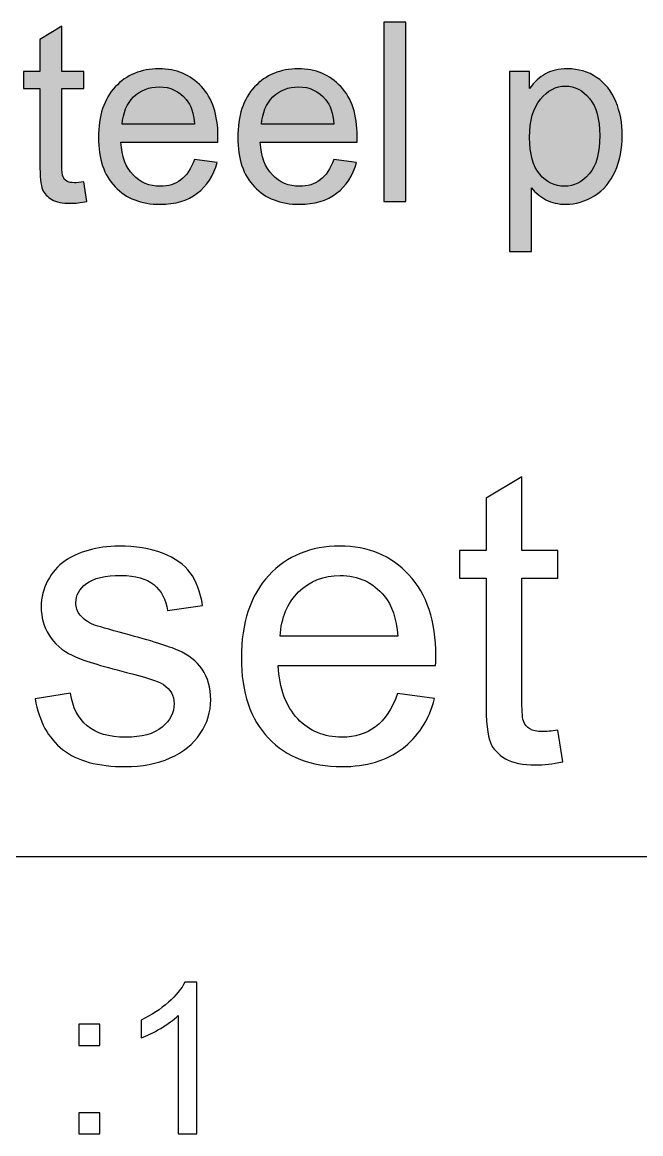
# Model space of a CAD drawing. Extents: x -3.7 to 85.1, y -41.7 to 15.
# Drawn here: x 7.83 to 11.97, y -3.06 to 4.38 of the extents above; entities that cross this region are included whole.
import ezdxf

# ---------------------------------------------------------------- set-up
doc = ezdxf.new("R2010")
doc.units = 0
doc.header["$MEASUREMENT"] = 0
doc.layers.add('LAYER_1', color=7, linetype='CONTINUOUS')

msp = doc.modelspace()

# ---------------------------------------------------------------- hatches: boundary and pattern name
at = {"layer": 'LAYER_1'}
h = msp.add_hatch(color=250, dxfattribs=at)
edge = h.paths.add_edge_path()
edge.add_spline(control_points=[(8.2462, 3.3136), (8.2462, 3.3136), (8.2664, 3.1835), (8.2664, 3.1835), (8.225, 3.1747), (8.1879, 3.1703), (8.1554, 3.1703), (8.1021, 3.1703), (8.0607, 3.1787), (8.0311, 3.1958), (8.0018, 3.2128), (7.9811, 3.2349), (7.9691, 3.2625), (7.957, 3.2902), (7.9512, 3.3483), (7.9512, 3.4368), (7.9512, 3.4368), (7.9512, 3.9381), (7.9512, 3.9381), (7.9512, 3.9381), (7.8422, 3.9381), (7.8422, 3.9381), (7.8422, 3.9381), (7.8422, 4.0521), (7.8422, 4.0521), (7.8422, 4.0521), (7.9512, 4.0521), (7.9512, 4.0521), (7.9512, 4.0521), (7.9512, 4.2672), (7.9512, 4.2672), (7.9512, 4.2672), (8.0987, 4.3557), (8.0987, 4.3557), (8.0987, 4.3557), (8.0987, 4.0521), (8.0987, 4.0521), (8.0987, 4.0521), (8.2462, 4.0521), (8.2462, 4.0521), (8.2462, 4.0521), (8.2462, 3.9381), (8.2462, 3.9381), (8.2462, 3.9381), (8.0987, 3.9381), (8.0987, 3.9381), (8.0987, 3.9381), (8.0987, 3.4284), (8.0987, 3.4284), (8.0987, 3.3862), (8.1013, 3.3592), (8.1065, 3.3472), (8.1116, 3.3352), (8.1199, 3.3256), (8.1316, 3.3184), (8.1434, 3.3114), (8.1601, 3.3078), (8.1819, 3.3078), (8.1982, 3.3078), (8.2196, 3.3098), (8.2462, 3.3136)], knot_values=[0, 0, 0, 0, 0.05, 0.05, 0.05, 0.1, 0.1, 0.1, 0.15, 0.15, 0.15, 0.2, 0.2, 0.2, 0.25, 0.25, 0.25, 0.3, 0.3, 0.3, 0.35, 0.35, 0.35, 0.4, 0.4, 0.4, 0.45, 0.45, 0.45, 0.5, 0.5, 0.5, 0.55, 0.55, 0.55, 0.6, 0.6, 0.6, 0.65, 0.65, 0.65, 0.7, 0.7, 0.7, 0.75, 0.75, 0.75, 0.8, 0.8, 0.8, 0.85, 0.85, 0.85, 0.9, 0.9, 0.9, 0.95, 0.95, 0.95, 1, 1, 1, 1], degree=3, periodic=1)
h = msp.add_hatch(color=250, dxfattribs=at)
edge = h.paths.add_edge_path()
edge.add_spline(control_points=[(10.253, 3.1821), (10.253, 3.1821), (10.253, 4.3822), (10.253, 4.3822), (10.253, 4.3822), (10.4005, 4.3822), (10.4005, 4.3822), (10.4005, 4.3822), (10.4005, 3.1821), (10.4005, 3.1821), (10.4005, 3.1821), (10.253, 3.1821), (10.253, 3.1821)], knot_values=[0, 0, 0, 0, 0.25, 0.25, 0.25, 0.5, 0.5, 0.5, 0.75, 0.75, 0.75, 1, 1, 1, 1], degree=3, periodic=1)
h = msp.add_hatch(color=250, dxfattribs=at)
edge = h.paths.add_edge_path()
edge.add_spline(control_points=[(8.9852, 3.4636), (8.9852, 3.4636), (9.1377, 3.4436), (9.1377, 3.4436), (9.114, 3.355), (9.0696, 3.2859), (9.0047, 3.2371), (8.9399, 3.1882), (8.8573, 3.1636), (8.7564, 3.1636), (8.6295, 3.1636), (8.529, 3.2027), (8.4546, 3.2809), (8.3803, 3.3589), (8.3432, 3.4687), (8.3432, 3.6098), (8.3432, 3.7556), (8.3806, 3.869), (8.4558, 3.9495), (8.5309, 4.0302), (8.6284, 4.0704), (8.7483, 4.0704), (8.8642, 4.0704), (8.959, 4.0311), (9.0324, 3.952), (9.1059, 3.873), (9.1428, 3.7618), (9.1428, 3.6184), (9.1428, 3.6098), (9.1425, 3.5967), (9.1419, 3.5793), (9.1419, 3.5793), (8.494, 3.5793), (8.494, 3.5793), (8.4996, 3.4841), (8.5264, 3.4108), (8.575, 3.3603), (8.6234, 3.3098), (8.6841, 3.2842), (8.7564, 3.2842), (8.8102, 3.2842), (8.8564, 3.2985), (8.8944, 3.327), (8.9327, 3.3555), (8.9628, 3.401), (8.9852, 3.4636)], knot_values=[0, 0, 0, 0, 0.066667, 0.066667, 0.066667, 0.133333, 0.133333, 0.133333, 0.2, 0.2, 0.2, 0.266667, 0.266667, 0.266667, 0.333333, 0.333333, 0.333333, 0.4, 0.4, 0.4, 0.466667, 0.466667, 0.466667, 0.533333, 0.533333, 0.533333, 0.6, 0.6, 0.6, 0.666667, 0.666667, 0.666667, 0.733333, 0.733333, 0.733333, 0.8, 0.8, 0.8, 0.866667, 0.866667, 0.866667, 0.933333, 0.933333, 0.933333, 1, 1, 1, 1], degree=3, periodic=1)
h = msp.add_hatch(color=250, dxfattribs=at)
edge = h.paths.add_edge_path()
edge.add_spline(control_points=[(9.9175, 3.4636), (9.9175, 3.4636), (10.0701, 3.4436), (10.0701, 3.4436), (10.0463, 3.355), (10.0018, 3.2859), (9.937, 3.2371), (9.8722, 3.1882), (9.7896, 3.1636), (9.6887, 3.1636), (9.5619, 3.1636), (9.4613, 3.2027), (9.387, 3.2809), (9.3126, 3.3589), (9.2755, 3.4687), (9.2755, 3.6098), (9.2755, 3.7556), (9.3129, 3.869), (9.3881, 3.9495), (9.4633, 4.0302), (9.5607, 4.0704), (9.6806, 4.0704), (9.7965, 4.0704), (9.8913, 4.0311), (9.9647, 3.952), (10.0382, 3.873), (10.0751, 3.7618), (10.0751, 3.6184), (10.0751, 3.6098), (10.0748, 3.5967), (10.0742, 3.5793), (10.0742, 3.5793), (9.4264, 3.5793), (9.4264, 3.5793), (9.4319, 3.4841), (9.4587, 3.4108), (9.5073, 3.3603), (9.5557, 3.3098), (9.6164, 3.2842), (9.6887, 3.2842), (9.7426, 3.2842), (9.7887, 3.2985), (9.8267, 3.327), (9.865, 3.3555), (9.8952, 3.401), (9.9175, 3.4636)], knot_values=[0, 0, 0, 0, 0.066667, 0.066667, 0.066667, 0.133333, 0.133333, 0.133333, 0.2, 0.2, 0.2, 0.266667, 0.266667, 0.266667, 0.333333, 0.333333, 0.333333, 0.4, 0.4, 0.4, 0.466667, 0.466667, 0.466667, 0.533333, 0.533333, 0.533333, 0.6, 0.6, 0.6, 0.666667, 0.666667, 0.666667, 0.733333, 0.733333, 0.733333, 0.8, 0.8, 0.8, 0.866667, 0.866667, 0.866667, 0.933333, 0.933333, 0.933333, 1, 1, 1, 1], degree=3, periodic=1)
h = msp.add_hatch(color=250, dxfattribs=at)
edge = h.paths.add_edge_path()
edge.add_spline(control_points=[(11.0946, 2.8484), (11.0946, 2.8484), (11.0946, 4.0521), (11.0946, 4.0521), (11.0946, 4.0521), (11.2287, 4.0521), (11.2287, 4.0521), (11.2287, 4.0521), (11.2287, 3.9378), (11.2287, 3.9378), (11.2602, 3.9819), (11.296, 4.0152), (11.3359, 4.0373), (11.3756, 4.0593), (11.4239, 4.0704), (11.4807, 4.0704), (11.555, 4.0704), (11.6204, 4.0515), (11.6771, 4.0132), (11.7338, 3.9752), (11.7765, 3.9213), (11.8056, 3.852), (11.8344, 3.7824), (11.8489, 3.7064), (11.8489, 3.6235), (11.8489, 3.5349), (11.833, 3.455), (11.8011, 3.3838), (11.7693, 3.3128), (11.7229, 3.2583), (11.6619, 3.2203), (11.6013, 3.1826), (11.5374, 3.1636), (11.4704, 3.1636), (11.4212, 3.1636), (11.377, 3.1739), (11.3382, 3.1946), (11.2991, 3.2153), (11.2672, 3.2413), (11.2421, 3.2728), (11.2421, 3.2728), (11.2421, 2.8484), (11.2421, 2.8484), (11.2421, 2.8484), (11.0946, 2.8484), (11.0946, 2.8484)], knot_values=[0, 0, 0, 0, 0.066667, 0.066667, 0.066667, 0.133333, 0.133333, 0.133333, 0.2, 0.2, 0.2, 0.266667, 0.266667, 0.266667, 0.333333, 0.333333, 0.333333, 0.4, 0.4, 0.4, 0.466667, 0.466667, 0.466667, 0.533333, 0.533333, 0.533333, 0.6, 0.6, 0.6, 0.666667, 0.666667, 0.666667, 0.733333, 0.733333, 0.733333, 0.8, 0.8, 0.8, 0.866667, 0.866667, 0.866667, 0.933333, 0.933333, 0.933333, 1, 1, 1, 1], degree=3, periodic=1)
h = msp.add_hatch(color=250, dxfattribs=at)
edge = h.paths.add_edge_path()
edge.add_spline(control_points=[(8.5024, 3.7), (8.5024, 3.7), (8.9869, 3.7), (8.9869, 3.7), (8.9804, 3.7732), (8.9618, 3.8279), (8.9313, 3.8646), (8.8847, 3.9213), (8.8237, 3.9498), (8.7491, 3.9498), (8.6815, 3.9498), (8.6248, 3.9272), (8.5787, 3.8819), (8.5329, 3.8367), (8.5075, 3.776), (8.5024, 3.7)], knot_values=[0, 0, 0, 0, 0.2, 0.2, 0.2, 0.4, 0.4, 0.4, 0.6, 0.6, 0.6, 0.8, 0.8, 0.8, 1, 1, 1, 1], degree=3, periodic=1)
h = msp.add_hatch(color=250, dxfattribs=at)
edge = h.paths.add_edge_path()
edge.add_spline(control_points=[(9.4347, 3.7), (9.4347, 3.7), (9.9192, 3.7), (9.9192, 3.7), (9.9127, 3.7732), (9.8941, 3.8279), (9.8636, 3.8646), (9.817, 3.9213), (9.756, 3.9498), (9.6814, 3.9498), (9.6138, 3.9498), (9.5571, 3.9272), (9.511, 3.8819), (9.4652, 3.8367), (9.4398, 3.776), (9.4347, 3.7)], knot_values=[0, 0, 0, 0, 0.2, 0.2, 0.2, 0.4, 0.4, 0.4, 0.6, 0.6, 0.6, 0.8, 0.8, 0.8, 1, 1, 1, 1], degree=3, periodic=1)
h = msp.add_hatch(color=250, dxfattribs=at)
edge = h.paths.add_edge_path()
edge.add_spline(control_points=[(11.2287, 3.6117), (11.2287, 3.5002), (11.2513, 3.4179), (11.2962, 3.3645), (11.3415, 3.3111), (11.3963, 3.2842), (11.4606, 3.2842), (11.5259, 3.2842), (11.5818, 3.3119), (11.6282, 3.3673), (11.6748, 3.4226), (11.698, 3.5081), (11.698, 3.624), (11.698, 3.7347), (11.6754, 3.8174), (11.6299, 3.8724), (11.5843, 3.9275), (11.5301, 3.9548), (11.467, 3.9548), (11.4044, 3.9548), (11.3491, 3.9255), (11.301, 3.8671), (11.2527, 3.8084), (11.2287, 3.7235), (11.2287, 3.6117)], knot_values=[0, 0, 0, 0, 0.125, 0.125, 0.125, 0.25, 0.25, 0.25, 0.375, 0.375, 0.375, 0.5, 0.5, 0.5, 0.625, 0.625, 0.625, 0.75, 0.75, 0.75, 0.875, 0.875, 0.875, 1, 1, 1, 1], degree=3, periodic=1)

# ---------------------------------------------------------------- linework, layer by layer
at = {"layer": 'LAYER_1', "color": 250}
for points, knots in [([(8.2462, 3.3136), (8.2462, 3.3136), (8.2664, 3.1835), (8.2664, 3.1835), (8.225, 3.1747), (8.1879, 3.1703), (8.1554, 3.1703), (8.1021, 3.1703), (8.0607, 3.1787), (8.0311, 3.1958), (8.0018, 3.2128), (7.9811, 3.2349), (7.9691, 3.2625), (7.957, 3.2902), (7.9512, 3.3483), (7.9512, 3.4368), (7.9512, 3.4368), (7.9512, 3.9381), (7.9512, 3.9381), (7.9512, 3.9381), (7.8422, 3.9381), (7.8422, 3.9381), (7.8422, 3.9381), (7.8422, 4.0521), (7.8422, 4.0521), (7.8422, 4.0521), (7.9512, 4.0521), (7.9512, 4.0521), (7.9512, 4.0521), (7.9512, 4.2672), (7.9512, 4.2672), (7.9512, 4.2672), (8.0987, 4.3557), (8.0987, 4.3557), (8.0987, 4.3557), (8.0987, 4.0521), (8.0987, 4.0521), (8.0987, 4.0521), (8.2462, 4.0521), (8.2462, 4.0521), (8.2462, 4.0521), (8.2462, 3.9381), (8.2462, 3.9381), (8.2462, 3.9381), (8.0987, 3.9381), (8.0987, 3.9381), (8.0987, 3.9381), (8.0987, 3.4284), (8.0987, 3.4284), (8.0987, 3.3862), (8.1013, 3.3592), (8.1065, 3.3472), (8.1116, 3.3352), (8.1199, 3.3256), (8.1316, 3.3184), (8.1434, 3.3114), (8.1601, 3.3078), (8.1819, 3.3078), (8.1982, 3.3078), (8.2196, 3.3098), (8.2462, 3.3136)], [0, 0, 0, 0, 0.05, 0.05, 0.05, 0.1, 0.1, 0.1, 0.15, 0.15, 0.15, 0.2, 0.2, 0.2, 0.25, 0.25, 0.25, 0.3, 0.3, 0.3, 0.35, 0.35, 0.35, 0.4, 0.4, 0.4, 0.45, 0.45, 0.45, 0.5, 0.5, 0.5, 0.55, 0.55, 0.55, 0.6, 0.6, 0.6, 0.65, 0.65, 0.65, 0.7, 0.7, 0.7, 0.75, 0.75, 0.75, 0.8, 0.8, 0.8, 0.85, 0.85, 0.85, 0.9, 0.9, 0.9, 0.95, 0.95, 0.95, 1, 1, 1, 1]), ([(10.253, 3.1821), (10.253, 3.1821), (10.253, 4.3822), (10.253, 4.3822), (10.253, 4.3822), (10.4005, 4.3822), (10.4005, 4.3822), (10.4005, 4.3822), (10.4005, 3.1821), (10.4005, 3.1821), (10.4005, 3.1821), (10.253, 3.1821), (10.253, 3.1821)], [0, 0, 0, 0, 0.25, 0.25, 0.25, 0.5, 0.5, 0.5, 0.75, 0.75, 0.75, 1, 1, 1, 1]), ([(8.9852, 3.4636), (8.9852, 3.4636), (9.1377, 3.4436), (9.1377, 3.4436), (9.114, 3.355), (9.0696, 3.2859), (9.0047, 3.2371), (8.9399, 3.1882), (8.8573, 3.1636), (8.7564, 3.1636), (8.6295, 3.1636), (8.529, 3.2027), (8.4546, 3.2809), (8.3803, 3.3589), (8.3432, 3.4687), (8.3432, 3.6098), (8.3432, 3.7556), (8.3806, 3.869), (8.4558, 3.9495), (8.5309, 4.0302), (8.6284, 4.0704), (8.7483, 4.0704), (8.8642, 4.0704), (8.959, 4.0311), (9.0324, 3.952), (9.1059, 3.873), (9.1428, 3.7618), (9.1428, 3.6184), (9.1428, 3.6098), (9.1425, 3.5967), (9.1419, 3.5793), (9.1419, 3.5793), (8.494, 3.5793), (8.494, 3.5793), (8.4996, 3.4841), (8.5264, 3.4108), (8.575, 3.3603), (8.6234, 3.3098), (8.6841, 3.2842), (8.7564, 3.2842), (8.8102, 3.2842), (8.8564, 3.2985), (8.8944, 3.327), (8.9327, 3.3555), (8.9628, 3.401), (8.9852, 3.4636)], [0, 0, 0, 0, 0.066667, 0.066667, 0.066667, 0.133333, 0.133333, 0.133333, 0.2, 0.2, 0.2, 0.266667, 0.266667, 0.266667, 0.333333, 0.333333, 0.333333, 0.4, 0.4, 0.4, 0.466667, 0.466667, 0.466667, 0.533333, 0.533333, 0.533333, 0.6, 0.6, 0.6, 0.666667, 0.666667, 0.666667, 0.733333, 0.733333, 0.733333, 0.8, 0.8, 0.8, 0.866667, 0.866667, 0.866667, 0.933333, 0.933333, 0.933333, 1, 1, 1, 1]), ([(9.9175, 3.4636), (9.9175, 3.4636), (10.0701, 3.4436), (10.0701, 3.4436), (10.0463, 3.355), (10.0018, 3.2859), (9.937, 3.2371), (9.8722, 3.1882), (9.7896, 3.1636), (9.6887, 3.1636), (9.5619, 3.1636), (9.4613, 3.2027), (9.387, 3.2809), (9.3126, 3.3589), (9.2755, 3.4687), (9.2755, 3.6098), (9.2755, 3.7556), (9.3129, 3.869), (9.3881, 3.9495), (9.4633, 4.0302), (9.5607, 4.0704), (9.6806, 4.0704), (9.7965, 4.0704), (9.8913, 4.0311), (9.9647, 3.952), (10.0382, 3.873), (10.0751, 3.7618), (10.0751, 3.6184), (10.0751, 3.6098), (10.0748, 3.5967), (10.0742, 3.5793), (10.0742, 3.5793), (9.4264, 3.5793), (9.4264, 3.5793), (9.4319, 3.4841), (9.4587, 3.4108), (9.5073, 3.3603), (9.5557, 3.3098), (9.6164, 3.2842), (9.6887, 3.2842), (9.7426, 3.2842), (9.7887, 3.2985), (9.8267, 3.327), (9.865, 3.3555), (9.8952, 3.401), (9.9175, 3.4636)], [0, 0, 0, 0, 0.066667, 0.066667, 0.066667, 0.133333, 0.133333, 0.133333, 0.2, 0.2, 0.2, 0.266667, 0.266667, 0.266667, 0.333333, 0.333333, 0.333333, 0.4, 0.4, 0.4, 0.466667, 0.466667, 0.466667, 0.533333, 0.533333, 0.533333, 0.6, 0.6, 0.6, 0.666667, 0.666667, 0.666667, 0.733333, 0.733333, 0.733333, 0.8, 0.8, 0.8, 0.866667, 0.866667, 0.866667, 0.933333, 0.933333, 0.933333, 1, 1, 1, 1]), ([(11.0946, 2.8484), (11.0946, 2.8484), (11.0946, 4.0521), (11.0946, 4.0521), (11.0946, 4.0521), (11.2287, 4.0521), (11.2287, 4.0521), (11.2287, 4.0521), (11.2287, 3.9378), (11.2287, 3.9378), (11.2602, 3.9819), (11.296, 4.0152), (11.3359, 4.0373), (11.3756, 4.0593), (11.4239, 4.0704), (11.4807, 4.0704), (11.555, 4.0704), (11.6204, 4.0515), (11.6771, 4.0132), (11.7338, 3.9752), (11.7765, 3.9213), (11.8056, 3.852), (11.8344, 3.7824), (11.8489, 3.7064), (11.8489, 3.6235), (11.8489, 3.5349), (11.833, 3.455), (11.8011, 3.3838), (11.7693, 3.3128), (11.7229, 3.2583), (11.6619, 3.2203), (11.6013, 3.1826), (11.5374, 3.1636), (11.4704, 3.1636), (11.4212, 3.1636), (11.377, 3.1739), (11.3382, 3.1946), (11.2991, 3.2153), (11.2672, 3.2413), (11.2421, 3.2728), (11.2421, 3.2728), (11.2421, 2.8484), (11.2421, 2.8484), (11.2421, 2.8484), (11.0946, 2.8484), (11.0946, 2.8484)], [0, 0, 0, 0, 0.066667, 0.066667, 0.066667, 0.133333, 0.133333, 0.133333, 0.2, 0.2, 0.2, 0.266667, 0.266667, 0.266667, 0.333333, 0.333333, 0.333333, 0.4, 0.4, 0.4, 0.466667, 0.466667, 0.466667, 0.533333, 0.533333, 0.533333, 0.6, 0.6, 0.6, 0.666667, 0.666667, 0.666667, 0.733333, 0.733333, 0.733333, 0.8, 0.8, 0.8, 0.866667, 0.866667, 0.866667, 0.933333, 0.933333, 0.933333, 1, 1, 1, 1]), ([(8.5024, 3.7), (8.5024, 3.7), (8.9869, 3.7), (8.9869, 3.7), (8.9804, 3.7732), (8.9618, 3.8279), (8.9313, 3.8646), (8.8847, 3.9213), (8.8237, 3.9498), (8.7491, 3.9498), (8.6815, 3.9498), (8.6248, 3.9272), (8.5787, 3.8819), (8.5329, 3.8367), (8.5075, 3.776), (8.5024, 3.7)], [0, 0, 0, 0, 0.2, 0.2, 0.2, 0.4, 0.4, 0.4, 0.6, 0.6, 0.6, 0.8, 0.8, 0.8, 1, 1, 1, 1]), ([(9.4347, 3.7), (9.4347, 3.7), (9.9192, 3.7), (9.9192, 3.7), (9.9127, 3.7732), (9.8941, 3.8279), (9.8636, 3.8646), (9.817, 3.9213), (9.756, 3.9498), (9.6814, 3.9498), (9.6138, 3.9498), (9.5571, 3.9272), (9.511, 3.8819), (9.4652, 3.8367), (9.4398, 3.776), (9.4347, 3.7)], [0, 0, 0, 0, 0.2, 0.2, 0.2, 0.4, 0.4, 0.4, 0.6, 0.6, 0.6, 0.8, 0.8, 0.8, 1, 1, 1, 1]), ([(11.2287, 3.6117), (11.2287, 3.5002), (11.2513, 3.4179), (11.2962, 3.3645), (11.3415, 3.3111), (11.3963, 3.2842), (11.4606, 3.2842), (11.5259, 3.2842), (11.5818, 3.3119), (11.6282, 3.3673), (11.6748, 3.4226), (11.698, 3.5081), (11.698, 3.624), (11.698, 3.7347), (11.6754, 3.8174), (11.6299, 3.8724), (11.5843, 3.9275), (11.5301, 3.9548), (11.467, 3.9548), (11.4044, 3.9548), (11.3491, 3.9255), (11.301, 3.8671), (11.2527, 3.8084), (11.2287, 3.7235), (11.2287, 3.6117)], [0, 0, 0, 0, 0.125, 0.125, 0.125, 0.25, 0.25, 0.25, 0.375, 0.375, 0.375, 0.5, 0.5, 0.5, 0.625, 0.625, 0.625, 0.75, 0.75, 0.75, 0.875, 0.875, 0.875, 1, 1, 1, 1]), ([(11.4173, -0.3557), (11.4173, -0.3557), (11.45, -0.5676), (11.45, -0.5676), (11.3827, -0.5817), (11.3222, -0.589), (11.2695, -0.589), (11.1826, -0.589), (11.1153, -0.5753), (11.0671, -0.5476), (11.0194, -0.5198), (10.9857, -0.4839), (10.9662, -0.4389), (10.9466, -0.3939), (10.9371, -0.2993), (10.9371, -0.1551), (10.9371, -0.1551), (10.9371, 0.6606), (10.9371, 0.6606), (10.9371, 0.6606), (10.7597, 0.6606), (10.7597, 0.6606), (10.7597, 0.6606), (10.7597, 0.8462), (10.7597, 0.8462), (10.7597, 0.8462), (10.9371, 0.8462), (10.9371, 0.8462), (10.9371, 0.8462), (10.9371, 1.1963), (10.9371, 1.1963), (10.9371, 1.1963), (11.1772, 1.3405), (11.1772, 1.3405), (11.1772, 1.3405), (11.1772, 0.8462), (11.1772, 0.8462), (11.1772, 0.8462), (11.4173, 0.8462), (11.4173, 0.8462), (11.4173, 0.8462), (11.4173, 0.6606), (11.4173, 0.6606), (11.4173, 0.6606), (11.1772, 0.6606), (11.1772, 0.6606), (11.1772, 0.6606), (11.1772, -0.1688), (11.1772, -0.1688), (11.1772, -0.2375), (11.1813, -0.2816), (11.1899, -0.3011), (11.1981, -0.3207), (11.2117, -0.3361), (11.2308, -0.348), (11.2499, -0.3593), (11.2772, -0.3652), (11.3127, -0.3652), (11.3391, -0.3652), (11.3741, -0.3621), (11.4173, -0.3557)], [0, 0, 0, 0, 0.05, 0.05, 0.05, 0.1, 0.1, 0.1, 0.15, 0.15, 0.15, 0.2, 0.2, 0.2, 0.25, 0.25, 0.25, 0.3, 0.3, 0.3, 0.35, 0.35, 0.35, 0.4, 0.4, 0.4, 0.45, 0.45, 0.45, 0.5, 0.5, 0.5, 0.55, 0.55, 0.55, 0.6, 0.6, 0.6, 0.65, 0.65, 0.65, 0.7, 0.7, 0.7, 0.75, 0.75, 0.75, 0.8, 0.8, 0.8, 0.85, 0.85, 0.85, 0.9, 0.9, 0.9, 0.95, 0.95, 0.95, 1, 1, 1, 1]), ([(7.919, -0.147), (7.919, -0.147), (8.1564, -0.1088), (8.1564, -0.1088), (8.1696, -0.2038), (8.2069, -0.2766), (8.2678, -0.3275), (8.3288, -0.378), (8.4142, -0.4034), (8.5234, -0.4034), (8.6339, -0.4034), (8.7157, -0.3811), (8.7694, -0.3361), (8.8226, -0.2916), (8.8494, -0.2388), (8.8494, -0.1783), (8.8494, -0.1242), (8.8253, -0.0815), (8.7776, -0.0506), (8.7439, -0.0292), (8.6621, -0.0024), (8.532, 0.0308), (8.3565, 0.0749), (8.2351, 0.1131), (8.1669, 0.1454), (8.0991, 0.1782), (8.0477, 0.2227), (8.0127, 0.28), (7.9777, 0.3369), (7.96, 0.4001), (7.96, 0.4692), (7.96, 0.5324), (7.9745, 0.5906), (8.0032, 0.6443), (8.0323, 0.6979), (8.0714, 0.7425), (8.1209, 0.778), (8.1582, 0.8052), (8.2092, 0.8284), (8.2733, 0.8475), (8.3379, 0.8666), (8.4065, 0.8762), (8.4802, 0.8762), (8.5911, 0.8762), (8.6884, 0.8603), (8.7721, 0.828), (8.8562, 0.7961), (8.9181, 0.7525), (8.9581, 0.6979), (8.9977, 0.6429), (9.0254, 0.5697), (9.0404, 0.4778), (9.0404, 0.4778), (8.8058, 0.4451), (8.8058, 0.4451), (8.7953, 0.5188), (8.7644, 0.5765), (8.7135, 0.6179), (8.6625, 0.6593), (8.5907, 0.6797), (8.4975, 0.6797), (8.3879, 0.6797), (8.3092, 0.6615), (8.2624, 0.6252), (8.2155, 0.5888), (8.1919, 0.546), (8.1919, 0.4974), (8.1919, 0.4665), (8.2014, 0.4383), (8.221, 0.4133), (8.2405, 0.3878), (8.271, 0.3664), (8.3128, 0.3496), (8.3369, 0.3405), (8.407, 0.32), (8.5243, 0.2882), (8.6934, 0.2432), (8.8117, 0.2059), (8.879, 0.1773), (8.9463, 0.1486), (8.999, 0.1063), (9.0372, 0.0518), (9.0759, -0.0033), (9.095, -0.0715), (9.095, -0.1533), (9.095, -0.2329), (9.0718, -0.3079), (9.0249, -0.3784), (8.9781, -0.4489), (8.9108, -0.5035), (8.823, -0.5421), (8.7348, -0.5808), (8.6352, -0.5999), (8.5243, -0.5999), (8.3406, -0.5999), (8.2001, -0.5617), (8.1037, -0.4857), (8.0073, -0.4093), (7.9459, -0.2966), (7.919, -0.147)], [0, 0, 0, 0, 0.030303, 0.030303, 0.030303, 0.060606, 0.060606, 0.060606, 0.090909, 0.090909, 0.090909, 0.121212, 0.121212, 0.121212, 0.151515, 0.151515, 0.151515, 0.181818, 0.181818, 0.181818, 0.212121, 0.212121, 0.212121, 0.242424, 0.242424, 0.242424, 0.272727, 0.272727, 0.272727, 0.30303, 0.30303, 0.30303, 0.333333, 0.333333, 0.333333, 0.363636, 0.363636, 0.363636, 0.393939, 0.393939, 0.393939, 0.424242, 0.424242, 0.424242, 0.454545, 0.454545, 0.454545, 0.484848, 0.484848, 0.484848, 0.515152, 0.515152, 0.515152, 0.545455, 0.545455, 0.545455, 0.575758, 0.575758, 0.575758, 0.606061, 0.606061, 0.606061, 0.636364, 0.636364, 0.636364, 0.666667, 0.666667, 0.666667, 0.69697, 0.69697, 0.69697, 0.727273, 0.727273, 0.727273, 0.757576, 0.757576, 0.757576, 0.787879, 0.787879, 0.787879, 0.818182, 0.818182, 0.818182, 0.848485, 0.848485, 0.848485, 0.878788, 0.878788, 0.878788, 0.909091, 0.909091, 0.909091, 0.939394, 0.939394, 0.939394, 0.969697, 0.969697, 0.969697, 1, 1, 1, 1]), ([(10.3446, -0.1115), (10.3446, -0.1115), (10.5929, -0.1442), (10.5929, -0.1442), (10.5542, -0.2884), (10.4819, -0.4007), (10.3764, -0.4803), (10.2709, -0.5599), (10.1363, -0.5999), (9.9721, -0.5999), (9.7657, -0.5999), (9.602, -0.5362), (9.481, -0.4089), (9.3601, -0.282), (9.2996, -0.1033), (9.2996, 0.1263), (9.2996, 0.3637), (9.3605, 0.5483), (9.4829, 0.6793), (9.6052, 0.8107), (9.7639, 0.8762), (9.959, 0.8762), (10.1477, 0.8762), (10.3018, 0.8121), (10.4214, 0.6834), (10.541, 0.5547), (10.601, 0.3737), (10.601, 0.1404), (10.601, 0.1263), (10.6006, 0.105), (10.5997, 0.0768), (10.5997, 0.0768), (9.5452, 0.0768), (9.5452, 0.0768), (9.5543, -0.0783), (9.5979, -0.1974), (9.677, -0.2797), (9.7557, -0.3621), (9.8544, -0.4034), (9.9721, -0.4034), (10.0599, -0.4034), (10.1349, -0.3802), (10.1968, -0.3339), (10.2591, -0.2875), (10.3082, -0.2134), (10.3446, -0.1115)], [0, 0, 0, 0, 0.066667, 0.066667, 0.066667, 0.133333, 0.133333, 0.133333, 0.2, 0.2, 0.2, 0.266667, 0.266667, 0.266667, 0.333333, 0.333333, 0.333333, 0.4, 0.4, 0.4, 0.466667, 0.466667, 0.466667, 0.533333, 0.533333, 0.533333, 0.6, 0.6, 0.6, 0.666667, 0.666667, 0.666667, 0.733333, 0.733333, 0.733333, 0.8, 0.8, 0.8, 0.866667, 0.866667, 0.866667, 0.933333, 0.933333, 0.933333, 1, 1, 1, 1]), ([(9.5588, 0.2732), (9.5588, 0.2732), (10.3473, 0.2732), (10.3473, 0.2732), (10.3368, 0.3923), (10.3064, 0.4815), (10.2568, 0.541), (10.1809, 0.6334), (10.0817, 0.6797), (9.9603, 0.6797), (9.8503, 0.6797), (9.758, 0.6429), (9.6829, 0.5692), (9.6084, 0.4956), (9.567, 0.3969), (9.5588, 0.2732)], [0, 0, 0, 0, 0.2, 0.2, 0.2, 0.4, 0.4, 0.4, 0.6, 0.6, 0.6, 0.8, 0.8, 0.8, 1, 1, 1, 1]), ([(9.0015, -3.0572), (9.0015, -3.0572), (8.8772, -3.0572), (8.8772, -3.0572), (8.8772, -3.0572), (8.8772, -2.2662), (8.8772, -2.2662), (8.8474, -2.2949), (8.8081, -2.3234), (8.7596, -2.3519), (8.7111, -2.3803), (8.6674, -2.4018), (8.6288, -2.4159), (8.6288, -2.4159), (8.6288, -2.2959), (8.6288, -2.2959), (8.6982, -2.2634), (8.7589, -2.2239), (8.8109, -2.1773), (8.8629, -2.1309), (8.8998, -2.086), (8.9215, -2.0422), (8.9215, -2.0422), (9.0015, -2.0422), (9.0015, -2.0422), (9.0015, -2.0422), (9.0015, -3.0572), (9.0015, -3.0572)], [0, 0, 0, 0, 0.111111, 0.111111, 0.111111, 0.222222, 0.222222, 0.222222, 0.333333, 0.333333, 0.333333, 0.444444, 0.444444, 0.444444, 0.555556, 0.555556, 0.555556, 0.666667, 0.666667, 0.666667, 0.777778, 0.777778, 0.777778, 0.888889, 0.888889, 0.888889, 1, 1, 1, 1]), ([(8.2112, -2.4657), (8.2112, -2.4657), (8.2112, -2.3246), (8.2112, -2.3246), (8.2112, -2.3246), (8.3523, -2.3246), (8.3523, -2.3246), (8.3523, -2.3246), (8.3523, -2.4657), (8.3523, -2.4657), (8.3523, -2.4657), (8.2112, -2.4657), (8.2112, -2.4657)], [0, 0, 0, 0, 0.25, 0.25, 0.25, 0.5, 0.5, 0.5, 0.75, 0.75, 0.75, 1, 1, 1, 1]), ([(8.2112, -3.0572), (8.2112, -3.0572), (8.2112, -2.9161), (8.2112, -2.9161), (8.2112, -2.9161), (8.3523, -2.9161), (8.3523, -2.9161), (8.3523, -2.9161), (8.3523, -3.0572), (8.3523, -3.0572), (8.3523, -3.0572), (8.2112, -3.0572), (8.2112, -3.0572)], [0, 0, 0, 0, 0.25, 0.25, 0.25, 0.5, 0.5, 0.5, 0.75, 0.75, 0.75, 1, 1, 1, 1])]:
    msp.add_open_spline(points, degree=3, knots=knots, dxfattribs=at)
msp.add_open_spline([(1.6925, -1.202), (1.6925, -1.202), (23.5563, -1.202), (23.5563, -1.202)], degree=3, dxfattribs=at)

doc.saveas('drawing.dxf')
